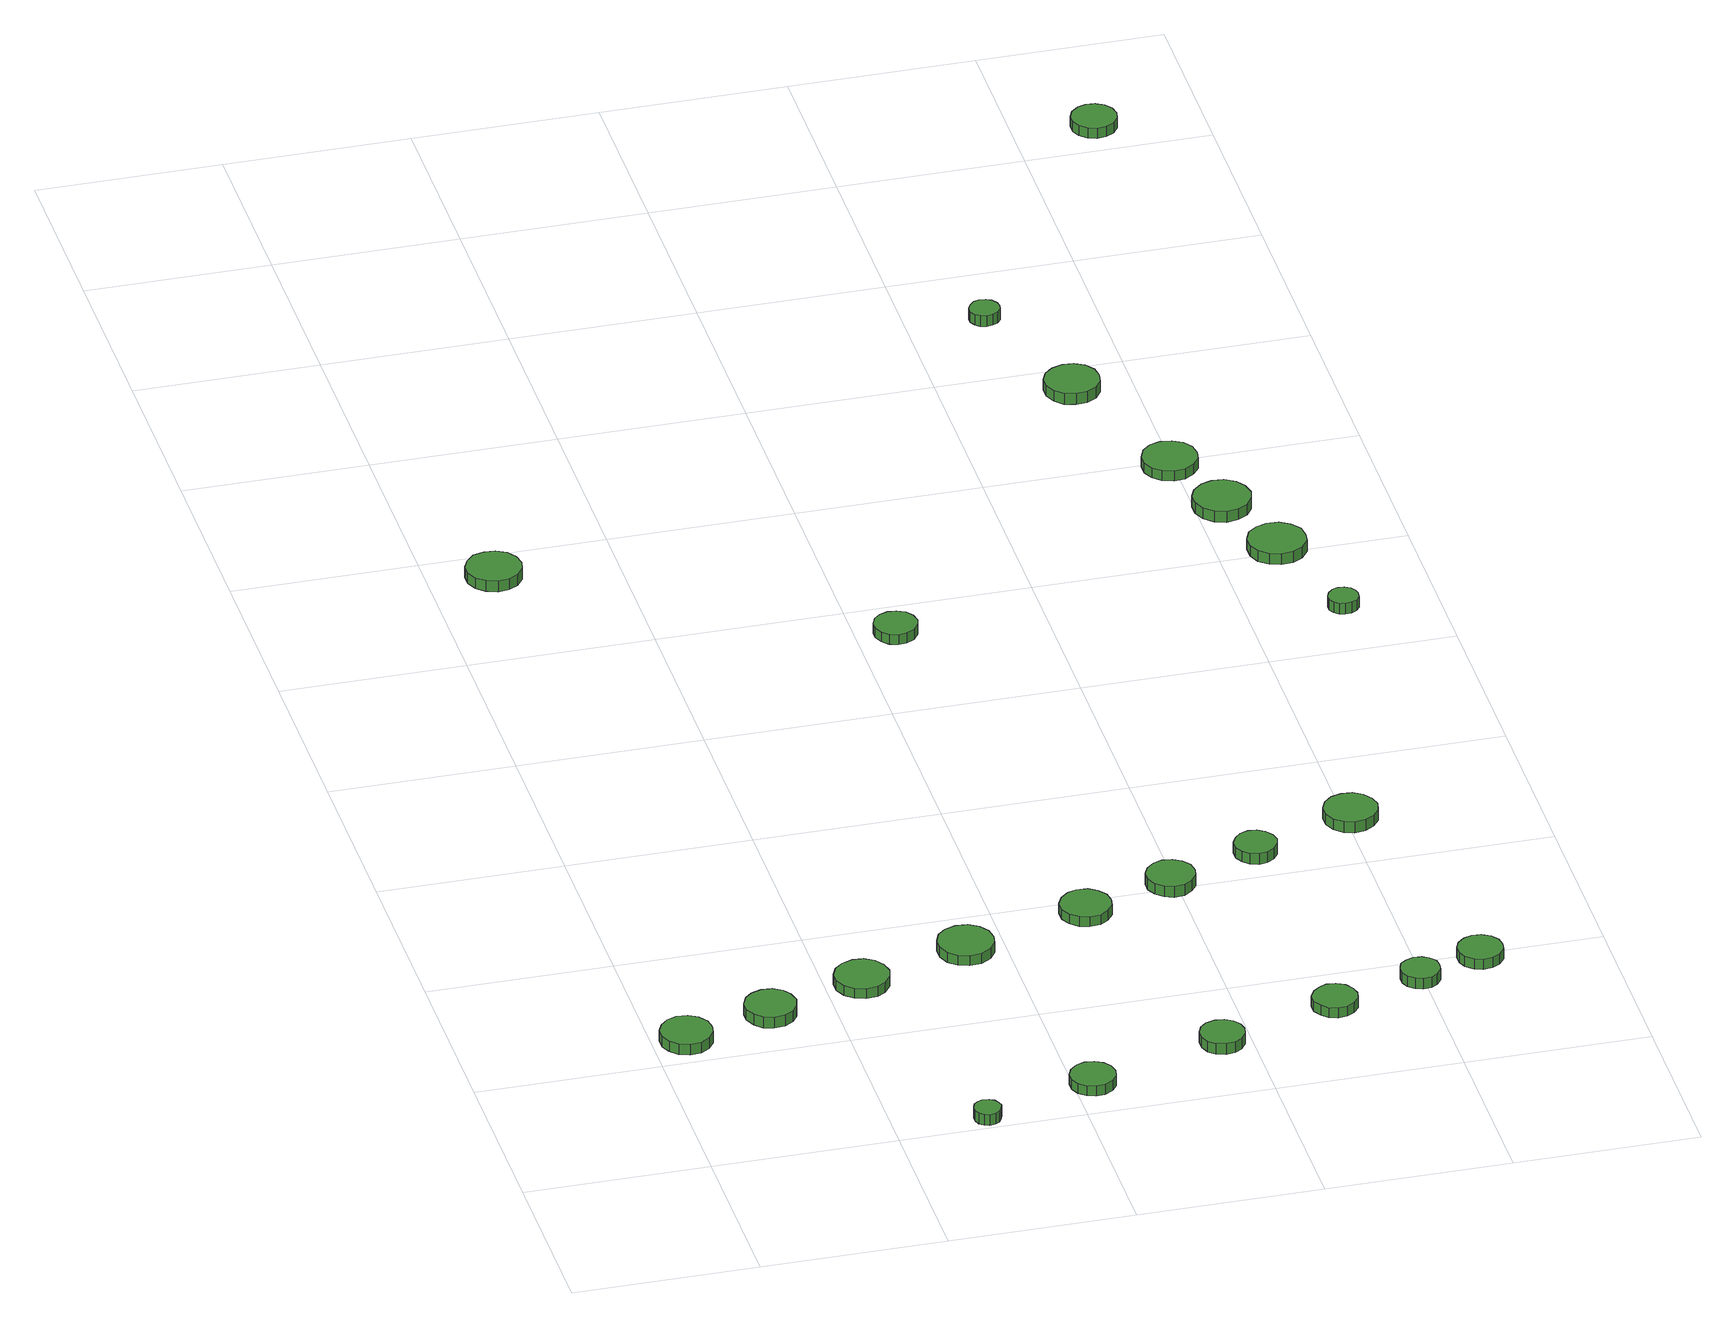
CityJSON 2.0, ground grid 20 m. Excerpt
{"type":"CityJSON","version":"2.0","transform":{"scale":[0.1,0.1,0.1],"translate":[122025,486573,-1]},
"CityObjects":{
"tree1":{"type":"SolitaryVegetationObject","attributes":{"function":"something"},"geometry":[{"type":"MultiSurface","lod":"1","boundaries":[[[0,1,2,3,4,5,6,7,8,9,10,11,12,13,14]],[[15,16,17,18,19,20,21,22,23,24,25,26,27,28,29]],[[0,29,28,1]],[[1,28,27,2]],[[2,27,26,3]],[[3,26,25,4]],[[4,25,24,5]],[[5,24,23,6]],[[6,23,22,7]],[[7,22,21,8]],[[8,21,20,9]],[[9,20,19,10]],[[10,19,18,11]],[[11,18,17,12]],[[12,17,16,13]],[[13,16,15,14]],[[14,15,29,0]]]}]},
"tree2":{"type":"SolitaryVegetationObject","attributes":{"function":"something"},"geometry":[{"type":"MultiSurface","lod":"1","boundaries":[[[30,31,32,33,34,35,36,37,38,39,40,41,42,43,44]],[[45,46,47,48,49,50,51,52,53,54,55,56,57,58,59]],[[30,59,58,31]],[[31,58,57,32]],[[32,57,56,33]],[[33,56,55,34]],[[34,55,54,35]],[[35,54,53,36]],[[36,53,52,37]],[[37,52,51,38]],[[38,51,50,39]],[[39,50,49,40]],[[40,49,48,41]],[[41,48,47,42]],[[42,47,46,43]],[[43,46,45,44]],[[44,45,59,30]]]}]},
"tree3":{"type":"SolitaryVegetationObject","attributes":{"function":"something"},"geometry":[{"type":"MultiSurface","lod":"1","boundaries":[[[60,61,62,63,64,65,66,67,68,69,70,71,72,73,74]],[[75,76,77,78,79,80,81,82,83,84,85,86,87,88,89]],[[60,89,88,61]],[[61,88,87,62]],[[62,87,86,63]],[[63,86,85,64]],[[64,85,84,65]],[[65,84,83,66]],[[66,83,82,67]],[[67,82,81,68]],[[68,81,80,69]],[[69,80,79,70]],[[70,79,78,71]],[[71,78,77,72]],[[72,77,76,73]],[[73,76,75,74]],[[74,75,89,60]]]}]},
"tree4":{"type":"SolitaryVegetationObject","attributes":{"function":"something"},"geometry":[{"type":"MultiSurface","lod":"1","boundaries":[[[90,91,92,93,94,95,96,97,98,99,100,101,102,103,104]],[[105,106,107,108,109,110,111,112,113,114,115,116,117,118,119]],[[90,119,118,91]],[[91,118,117,92]],[[92,117,116,93]],[[93,116,115,94]],[[94,115,114,95]],[[95,114,113,96]],[[96,113,112,97]],[[97,112,111,98]],[[98,111,110,99]],[[99,110,109,100]],[[100,109,108,101]],[[101,108,107,102]],[[102,107,106,103]],[[103,106,105,104]],[[104,105,119,90]]]}]},
"tree5":{"type":"SolitaryVegetationObject","attributes":{"function":"something"},"geometry":[{"type":"MultiSurface","lod":"1","boundaries":[[[120,121,122,123,124,125,126,127,128,129,130,131,132,133,134]],[[135,136,137,138,139,140,141,142,143,144,145,146,147,148,149]],[[120,149,148,121]],[[121,148,147,122]],[[122,147,146,123]],[[123,146,145,124]],[[124,145,144,125]],[[125,144,143,126]],[[126,143,142,127]],[[127,142,141,128]],[[128,141,140,129]],[[129,140,139,130]],[[130,139,138,131]],[[131,138,137,132]],[[132,137,136,133]],[[133,136,135,134]],[[134,135,149,120]]]}]},
"tree6":{"type":"SolitaryVegetationObject","attributes":{"function":"something"},"geometry":[{"type":"MultiSurface","lod":"1","boundaries":[[[150,151,152,153,154,155,156,157,158,159,160,161,162,163,164]],[[165,166,167,168,169,170,171,172,173,174,175,176,177,178,179]],[[150,179,178,151]],[[151,178,177,152]],[[152,177,176,153]],[[153,176,175,154]],[[154,175,174,155]],[[155,174,173,156]],[[156,173,172,157]],[[157,172,171,158]],[[158,171,170,159]],[[159,170,169,160]],[[160,169,168,161]],[[161,168,167,162]],[[162,167,166,163]],[[163,166,165,164]],[[164,165,179,150]]]}]},
"tree7":{"type":"SolitaryVegetationObject","attributes":{"function":"something"},"geometry":[{"type":"MultiSurface","lod":"1","boundaries":[[[180,181,182,183,184,185,186,187,188,189,190,191,192,193,194]],[[195,196,197,198,199,200,201,202,203,204,205,206,207,208,209]],[[180,209,208,181]],[[181,208,207,182]],[[182,207,206,183]],[[183,206,205,184]],[[184,205,204,185]],[[185,204,203,186]],[[186,203,202,187]],[[187,202,201,188]],[[188,201,200,189]],[[189,200,199,190]],[[190,199,198,191]],[[191,198,197,192]],[[192,197,196,193]],[[193,196,195,194]],[[194,195,209,180]]]}]},
"tree8":{"type":"SolitaryVegetationObject","attributes":{"function":"something"},"geometry":[{"type":"MultiSurface","lod":"1","boundaries":[[[210,211,212,213,214,215,216,217,218,219,220,221,222,223,224]],[[225,226,227,228,229,230,231,232,233,234,235,236,237,238,239]],[[210,239,238,211]],[[211,238,237,212]],[[212,237,236,213]],[[213,236,235,214]],[[214,235,234,215]],[[215,234,233,216]],[[216,233,232,217]],[[217,232,231,218]],[[218,231,230,219]],[[219,230,229,220]],[[220,229,228,221]],[[221,228,227,222]],[[222,227,226,223]],[[223,226,225,224]],[[224,225,239,210]]]}]},
"tree9":{"type":"SolitaryVegetationObject","attributes":{"function":"something"},"geometry":[{"type":"MultiSurface","lod":"1","boundaries":[[[240,241,242,243,244,245,246,247,248,249,250,251,252,253,254]],[[255,256,257,258,259,260,261,262,263,264,265,266,267,268,269]],[[240,269,268,241]],[[241,268,267,242]],[[242,267,266,243]],[[243,266,265,244]],[[244,265,264,245]],[[245,264,263,246]],[[246,263,262,247]],[[247,262,261,248]],[[248,261,260,249]],[[249,260,259,250]],[[250,259,258,251]],[[251,258,257,252]],[[252,257,256,253]],[[253,256,255,254]],[[254,255,269,240]]]}]},
"tree10":{"type":"SolitaryVegetationObject","attributes":{"function":"something"},"geometry":[{"type":"MultiSurface","lod":"1","boundaries":[[[270,271,272,273,274,275,276,277,278,279,280,281,282,283,284]],[[285,286,287,288,289,290,291,292,293,294,295,296,297,298,299]],[[270,299,298,271]],[[271,298,297,272]],[[272,297,296,273]],[[273,296,295,274]],[[274,295,294,275]],[[275,294,293,276]],[[276,293,292,277]],[[277,292,291,278]],[[278,291,290,279]],[[279,290,289,280]],[[280,289,288,281]],[[281,288,287,282]],[[282,287,286,283]],[[283,286,285,284]],[[284,285,299,270]]]}]},
"tree11":{"type":"SolitaryVegetationObject","attributes":{"function":"something"},"geometry":[{"type":"MultiSurface","lod":"1","boundaries":[[[300,301,302,303,304,305,306,307,308,309,310,311,312,313,314]],[[315,316,317,318,319,320,321,322,323,324,325,326,327,328,329]],[[300,329,328,301]],[[301,328,327,302]],[[302,327,326,303]],[[303,326,325,304]],[[304,325,324,305]],[[305,324,323,306]],[[306,323,322,307]],[[307,322,321,308]],[[308,321,320,309]],[[309,320,319,310]],[[310,319,318,311]],[[311,318,317,312]],[[312,317,316,313]],[[313,316,315,314]],[[314,315,329,300]]]}]},
"tree12":{"type":"SolitaryVegetationObject","attributes":{"function":"something"},"geometry":[{"type":"MultiSurface","lod":"1","boundaries":[[[330,331,332,333,334,335,336,337,338,339,340,341,342,343,344]],[[345,346,347,348,349,350,351,352,353,354,355,356,357,358,359]],[[330,359,358,331]],[[331,358,357,332]],[[332,357,356,333]],[[333,356,355,334]],[[334,355,354,335]],[[335,354,353,336]],[[336,353,352,337]],[[337,352,351,338]],[[338,351,350,339]],[[339,350,349,340]],[[340,349,348,341]],[[341,348,347,342]],[[342,347,346,343]],[[343,346,345,344]],[[344,345,359,330]]]}]},
"tree13":{"type":"SolitaryVegetationObject","attributes":{"function":"something"},"geometry":[{"type":"MultiSurface","lod":"1","boundaries":[[[360,361,362,363,364,365,366,367,368,369,370,371,372,373,374]],[[375,376,377,378,379,380,381,382,383,384,385,386,387,388,389]],[[360,389,388,361]],[[361,388,387,362]],[[362,387,386,363]],[[363,386,385,364]],[[364,385,384,365]],[[365,384,383,366]],[[366,383,382,367]],[[367,382,381,368]],[[368,381,380,369]],[[369,380,379,370]],[[370,379,378,371]],[[371,378,377,372]],[[372,377,376,373]],[[373,376,375,374]],[[374,375,389,360]]]}]},
"tree14":{"type":"SolitaryVegetationObject","attributes":{"function":"something"},"geometry":[{"type":"MultiSurface","lod":"1","boundaries":[[[390,391,392,393,394,395,396,397,398,399,400,401,402,403,404]],[[405,406,407,408,409,410,411,412,413,414,415,416,417,418,419]],[[390,419,418,391]],[[391,418,417,392]],[[392,417,416,393]],[[393,416,415,394]],[[394,415,414,395]],[[395,414,413,396]],[[396,413,412,397]],[[397,412,411,398]],[[398,411,410,399]],[[399,410,409,400]],[[400,409,408,401]],[[401,408,407,402]],[[402,407,406,403]],[[403,406,405,404]],[[404,405,419,390]]]}]},
"tree15":{"type":"SolitaryVegetationObject","attributes":{"function":"something"},"geometry":[{"type":"MultiSurface","lod":"1","boundaries":[[[420,421,422,423,424,425,426,427,428,429,430,431,432,433,434]],[[435,436,437,438,439,440,441,442,443,444,445,446,447,448,449]],[[420,449,448,421]],[[421,448,447,422]],[[422,447,446,423]],[[423,446,445,424]],[[424,445,444,425]],[[425,444,443,426]],[[426,443,442,427]],[[427,442,441,428]],[[428,441,440,429]],[[429,440,439,430]],[[430,439,438,431]],[[431,438,437,432]],[[432,437,436,433]],[[433,436,435,434]],[[434,435,449,420]]]}]},
"tree16":{"type":"SolitaryVegetationObject","attributes":{"function":"something"},"geometry":[{"type":"MultiSurface","lod":"1","boundaries":[[[450,451,452,453,454,455,456,457,458,459,460,461,462,463,464]],[[465,466,467,468,469,470,471,472,473,474,475,476,477,478,479]],[[450,479,478,451]],[[451,478,477,452]],[[452,477,476,453]],[[453,476,475,454]],[[454,475,474,455]],[[455,474,473,456]],[[456,473,472,457]],[[457,472,471,458]],[[458,471,470,459]],[[459,470,469,460]],[[460,469,468,461]],[[461,468,467,462]],[[462,467,466,463]],[[463,466,465,464]],[[464,465,479,450]]]}]},
"tree17":{"type":"SolitaryVegetationObject","attributes":{"function":"something"},"geometry":[{"type":"MultiSurface","lod":"1","boundaries":[[[480,481,482,483,484,485,486,487,488,489,490,491,492,493,494]],[[495,496,497,498,499,500,501,502,503,504,505,506,507,508,509]],[[480,509,508,481]],[[481,508,507,482]],[[482,507,506,483]],[[483,506,505,484]],[[484,505,504,485]],[[485,504,503,486]],[[486,503,502,487]],[[487,502,501,488]],[[488,501,500,489]],[[489,500,499,490]],[[490,499,498,491]],[[491,498,497,492]],[[492,497,496,493]],[[493,496,495,494]],[[494,495,509,480]]]}]},
"tree18":{"type":"SolitaryVegetationObject","attributes":{"function":"something"},"geometry":[{"type":"MultiSurface","lod":"1","boundaries":[[[510,511,512,513,514,515,516,517,518,519,520,521,522,523,524]],[[525,526,527,528,529,530,531,532,533,534,535,536,537,538,539]],[[510,539,538,511]],[[511,538,537,512]],[[512,537,536,513]],[[513,536,535,514]],[[514,535,534,515]],[[515,534,533,516]],[[516,533,532,517]],[[517,532,531,518]],[[518,531,530,519]],[[519,530,529,520]],[[520,529,528,521]],[[521,528,527,522]],[[522,527,526,523]],[[523,526,525,524]],[[524,525,539,510]]]}]},
"tree19":{"type":"SolitaryVegetationObject","attributes":{"function":"something"},"geometry":[{"type":"MultiSurface","lod":"1","boundaries":[[[540,541,542,543,544,545,546,547,548,549,550,551,552,553,554]],[[555,556,557,558,559,560,561,562,563,564,565,566,567,568,569]],[[540,569,568,541]],[[541,568,567,542]],[[542,567,566,543]],[[543,566,565,544]],[[544,565,564,545]],[[545,564,563,546]],[[546,563,562,547]],[[547,562,561,548]],[[548,561,560,549]],[[549,560,559,550]],[[550,559,558,551]],[[551,558,557,552]],[[552,557,556,553]],[[553,556,555,554]],[[554,555,569,540]]]}]},
"tree20":{"type":"SolitaryVegetationObject","attributes":{"function":"something"},"geometry":[{"type":"MultiSurface","lod":"1","boundaries":[[[570,571,572,573,574,575,576,577,578,579,580,581,582,583,584]],[[585,586,587,588,589,590,591,592,593,594,595,596,597,598,599]],[[570,599,598,571]],[[571,598,597,572]],[[572,597,596,573]],[[573,596,595,574]],[[574,595,594,575]],[[575,594,593,576]],[[576,593,592,577]],[[577,592,591,578]],[[578,591,590,579]],[[579,590,589,580]],[[580,589,588,581]],[[581,588,587,582]],[[582,587,586,583]],[[583,586,585,584]],[[584,585,599,570]]]}]},
"tree21":{"type":"SolitaryVegetationObject","attributes":{"function":"something"},"geometry":[{"type":"MultiSurface","lod":"1","boundaries":[[[600,601,602,603,604,605,606,607,608,609,610,611,612,613,614]],[[615,616,617,618,619,620,621,622,623,624,625,626,627,628,629]],[[600,629,628,601]],[[601,628,627,602]],[[602,627,626,603]],[[603,626,625,604]],[[604,625,624,605]],[[605,624,623,606]],[[606,623,622,607]],[[607,622,621,608]],[[608,621,620,609]],[[609,620,619,610]],[[610,619,618,611]],[[611,618,617,612]],[[612,617,616,613]],[[613,616,615,614]],[[614,615,629,600]]]}]},
"tree22":{"type":"SolitaryVegetationObject","attributes":{"function":"something"},"geometry":[{"type":"MultiSurface","lod":"1","boundaries":[[[630,631,632,633,634,635,636,637,638,639,640,641,642,643,644]],[[645,646,647,648,649,650,651,652,653,654,655,656,657,658,659]],[[630,659,658,631]],[[631,658,657,632]],[[632,657,656,633]],[[633,656,655,634]],[[634,655,654,635]],[[635,654,653,636]],[[636,653,652,637]],[[637,652,651,638]],[[638,651,650,639]],[[639,650,649,640]],[[640,649,648,641]],[[641,648,647,642]],[[642,647,646,643]],[[643,646,645,644]],[[644,645,659,630]]]}]},
"tree23":{"type":"SolitaryVegetationObject","attributes":{"function":"something"},"geometry":[{"type":"MultiSurface","lod":"1","boundaries":[[[660,661,662,663,664,665,666,667,668,669,670,671,672,673,674]],[[675,676,677,678,679,680,681,682,683,684,685,686,687,688,689]],[[660,689,688,661]],[[661,688,687,662]],[[662,687,686,663]],[[663,686,685,664]],[[664,685,684,665]],[[665,684,683,666]],[[666,683,682,667]],[[667,682,681,668]],[[668,681,680,669]],[[669,680,679,670]],[[670,679,678,671]],[[671,678,677,672]],[[672,677,676,673]],[[673,676,675,674]],[[674,675,689,660]]]}]}
},
"vertices":[
[64,242,18],[62,253,18],[55,263,18],[45,269,18],[33,270,18],[22,266,18],[14,258,18],[9,248,18],[9,236,18],[14,226,18],[22,218,18],[33,214,18],[45,215,18],[55,221,18],[62,231,18],[62,231,5],[55,221,5],[45,215,5],[33,214,5],[22,218,5],[14,226,5],[9,236,5],[9,248,5],[14,258,5],[22,266,5],[33,270,5],[45,269,5],[55,263,5],[62,253,5],[64,242,5],
[161,270,18],[158,282,18],[152,291,18],[142,297,18],[130,298,18],[119,294,18],[111,287,18],[106,276,18],[106,265,18],[111,254,18],[119,246,18],[130,243,18],[142,244,18],[152,250,18],[158,259,18],[158,259,5],[152,250,5],[142,244,5],[130,243,5],[119,246,5],[111,254,5],[106,265,5],[106,276,5],[111,287,5],[119,294,5],[130,298,5],[142,297,5],[152,291,5],[158,282,5],[161,270,5],
[314,20,18],[312,26,18],[309,31,18],[304,34,18],[297,35,18],[292,33,18],[287,29,18],[285,23,18],[285,17,18],[287,11,18],[292,7,18],[297,5,18],[304,6,18],[309,9,18],[312,14,18],[312,14,5],[309,9,5],[304,6,5],[297,5,5],[292,7,5],[287,11,5],[285,17,5],[285,23,5],[287,29,5],[292,33,5],[297,35,5],[304,34,5],[309,31,5],[312,26,5],[314,20,5],
[268,303,17],[265,315,17],[258,325,17],[248,331,17],[236,332,17],[224,328,17],[215,320,17],[210,309,17],[210,297,17],[215,286,17],[224,278,17],[236,274,17],[248,275,17],[258,281,17],[265,291,17],[265,291,5],[258,281,5],[248,275,5],[236,274,5],[224,278,5],[215,286,5],[210,297,5],[210,309,5],[215,320,5],[224,328,5],[236,332,5],[248,331,5],[258,325,5],[265,315,5],[268,303,5],
[98,1153,22],[95,1165,22],[88,1175,22],[77,1181,22],[65,1182,22],[53,1179,22],[44,1170,22],[39,1159,22],[39,1147,22],[44,1136,22],[53,1128,22],[65,1124,22],[77,1125,22],[88,1131,22],[95,1141,22],[95,1141,9],[88,1131,9],[77,1125,9],[65,1124,9],[53,1128,9],[44,1136,9],[39,1147,9],[39,1159,9],[44,1170,9],[53,1179,9],[65,1182,9],[77,1181,9],[88,1175,9],[95,1165,9],[98,1153,9],
[444,55,18],[442,65,18],[436,73,18],[427,78,18],[417,79,18],[408,76,18],[400,69,18],[396,60,18],[396,50,18],[400,41,18],[408,34,18],[417,31,18],[427,32,18],[436,37,18],[442,45,18],[442,45,6],[436,37,6],[427,32,6],[417,31,6],[408,34,6],[400,41,6],[396,50,6],[396,60,6],[400,69,6],[408,76,6],[417,79,6],[427,78,6],[436,73,6],[442,65,6],[444,55,6],
[388,339,17],[386,351,17],[379,361,17],[368,368,17],[355,369,17],[343,365,17],[334,357,17],[329,345,17],[329,333,17],[334,321,17],[343,313,17],[355,309,17],[368,310,17],[379,317,17],[386,327,17],[386,327,5],[379,317,5],[368,310,5],[355,309,5],[343,313,5],[334,321,5],[329,333,5],[329,345,5],[334,357,5],[343,365,5],[355,369,5],[368,368,5],[379,361,5],[386,351,5],[388,339,5],
[593,101,18],[591,110,18],[585,118,18],[577,123,18],[567,124,18],[557,121,18],[550,115,18],[546,106,18],[546,96,18],[550,86,18],[557,80,18],[567,77,18],[577,78,18],[585,83,18],[591,91,18],[591,91,5],[585,83,5],[577,78,5],[567,77,5],[557,80,5],[550,86,5],[546,96,5],[546,106,5],[550,115,5],[557,121,5],[567,124,5],[577,123,5],[585,118,5],[591,110,5],[593,101,5],
[523,378,17],[521,389,17],[514,398,17],[505,404,17],[493,405,17],[483,402,17],[474,394,17],[469,384,17],[469,372,17],[474,362,17],[483,354,17],[493,351,17],[505,352,17],[514,358,17],[521,367,17],[521,367,5],[514,358,5],[505,352,5],[493,351,5],[483,354,5],[474,362,5],[469,372,5],[469,384,5],[474,394,5],[483,402,5],[493,405,5],[505,404,5],[514,398,5],[521,389,5],[523,378,5],
[620,407,20],[618,418,20],[611,427,20],[602,432,20],[591,434,20],[581,430,20],[573,423,20],[568,413,20],[568,402,20],[573,392,20],[581,385,20],[591,381,20],[602,382,20],[611,388,20],[618,397,20],[618,397,7],[611,388,7],[602,382,7],[591,381,7],[581,385,7],[573,392,7],[568,402,7],[568,413,7],[573,423,7],[581,430,7],[591,434,7],[602,432,7],[611,427,7],[618,418,7],[620,407,7],
[463,940,24],[461,950,24],[455,958,24],[446,962,24],[437,963,24],[428,960,24],[421,954,24],[417,945,24],[417,936,24],[421,927,24],[428,920,24],[437,917,24],[446,918,24],[455,923,24],[461,931,24],[461,931,12],[455,923,12],[446,918,12],[437,917,12],[428,920,12],[421,927,12],[417,936,12],[417,945,12],[421,954,12],[428,960,12],[437,963,12],[446,962,12],[455,958,12],[461,950,12],[463,940,12],
[723,140,17],[721,149,17],[715,158,17],[706,163,17],[696,164,17],[687,160,17],[680,154,17],[675,145,17],[675,135,17],[680,126,17],[687,119,17],[696,116,17],[706,117,17],[715,122,17],[721,130,17],[721,130,5],[715,122,5],[706,117,5],[696,116,5],[687,119,5],[680,126,5],[675,135,5],[675,145,5],[680,154,5],[687,160,5],[696,164,5],[706,163,5],[715,158,5],[721,149,5],[723,140,5],
[715,439,23],[713,448,23],[707,456,23],[699,461,23],[690,462,23],[681,459,23],[674,452,23],[670,444,23],[670,434,23],[674,426,23],[681,419,23],[690,416,23],[699,417,23],[707,422,23],[713,430,23],[713,430,10],[707,422,10],[699,417,10],[690,416,10],[681,419,10],[674,426,10],[670,434,10],[670,444,10],[674,452,10],[681,459,10],[690,462,10],[699,461,10],[707,456,10],[713,448,10],[715,439,10],
[818,169,18],[817,178,18],[811,185,18],[804,189,18],[795,190,18],[787,187,18],[780,182,18],[777,174,18],[777,165,18],[780,157,18],[787,151,18],[795,148,18],[804,149,18],[811,153,18],[817,161,18],[817,161,5],[811,153,5],[804,149,5],[795,148,5],[787,151,5],[780,157,5],[777,165,5],[777,174,5],[780,182,5],[787,187,5],[795,190,5],[804,189,5],[811,185,5],[817,178,5],[818,169,5],
[891,192,18],[889,202,18],[883,210,18],[874,215,18],[864,216,18],[855,213,18],[847,206,18],[843,197,18],[843,187,18],[847,178,18],[855,171,18],[864,168,18],[874,169,18],[883,174,18],[889,182,18],[889,182,6],[883,174,6],[874,169,6],[864,168,6],[855,171,6],[847,178,6],[843,187,6],[843,197,6],[847,206,6],[855,213,6],[864,216,6],[874,215,6],[883,210,6],[889,202,6],[891,192,6],
[831,473,27],[828,484,27],[821,494,27],[811,500,27],[799,501,27],[788,498,27],[779,490,27],[774,479,27],[774,467,27],[779,456,27],[788,448,27],[799,444,27],[811,446,27],[821,452,27],[828,461,27],[828,461,14],[821,452,14],[811,446,14],[799,444,14],[788,448,14],[779,456,14],[774,467,14],[774,479,14],[779,490,14],[788,498,14],[799,501,14],[811,500,14],[821,494,14],[828,484,14],[831,473,14],
[696,1502,27],[695,1508,27],[691,1514,27],[685,1517,27],[678,1518,27],[672,1516,27],[667,1511,27],[664,1505,27],[664,1498,27],[667,1492,27],[672,1488,27],[678,1486,27],[685,1487,27],[691,1490,27],[695,1495,27],[695,1495,14],[691,1490,14],[685,1487,14],[678,1486,14],[672,1488,14],[667,1492,14],[664,1498,14],[664,1505,14],[667,1511,14],[672,1516,14],[678,1518,14],[685,1517,14],[691,1514,14],[695,1508,14],[696,1502,14],
[762,1348,26],[760,1360,26],[753,1370,26],[742,1376,26],[730,1377,26],[718,1373,26],[709,1365,26],[704,1354,26],[704,1342,26],[709,1331,26],[718,1322,26],[730,1319,26],[742,1320,26],[753,1326,26],[760,1336,26],[760,1336,13],[753,1326,13],[742,1320,13],[730,1319,13],[718,1322,13],[709,1331,13],[704,1342,13],[704,1354,13],[709,1365,13],[718,1373,13],[730,1377,13],[742,1376,13],[753,1370,13],[760,1360,13],[762,1348,13],
[822,1178,26],[820,1190,26],[813,1200,26],[802,1206,26],[790,1208,26],[778,1204,26],[769,1196,26],[764,1184,26],[764,1172,26],[769,1161,26],[778,1153,26],[790,1149,26],[802,1150,26],[813,1157,26],[820,1166,26],[820,1166,14],[813,1157,14],[802,1150,14],[790,1149,14],[778,1153,14],[769,1161,14],[764,1172,14],[764,1184,14],[769,1196,14],[778,1204,14],[790,1208,14],[802,1206,14],[813,1200,14],[820,1190,14],[822,1178,14],
[856,1089,27],[853,1102,27],[846,1112,27],[835,1119,27],[822,1120,27],[810,1116,27],[800,1107,27],[795,1096,27],[795,1083,27],[800,1071,27],[810,1062,27],[822,1058,27],[835,1060,27],[846,1066,27],[853,1077,27],[853,1077,14],[846,1066,14],[835,1060,14],[822,1058,14],[810,1062,14],[800,1071,14],[795,1083,14],[795,1096,14],[800,1107,14],[810,1116,14],[822,1120,14],[835,1119,14],[846,1112,14],[853,1102,14],[856,1089,14],
[890,995,27],[888,1008,27],[880,1018,27],[869,1025,27],[856,1026,27],[844,1022,27],[834,1014,27],[829,1002,27],[829,989,27],[834,977,27],[844,969,27],[856,965,27],[869,966,27],[880,972,27],[888,983,27],[888,983,14],[880,972,14],[869,966,14],[856,965,14],[844,969,14],[834,977,14],[829,989,14],[829,1002,14],[834,1014,14],[844,1022,14],[856,1026,14],[869,1025,14],[880,1018,14],[888,1008,14],[890,995,14],
[914,873,26],[913,879,26],[909,885,26],[903,888,26],[896,889,26],[890,887,26],[885,882,26],[882,876,26],[882,869,26],[885,863,26],[890,859,26],[896,857,26],[903,858,26],[909,861,26],[913,866,26],[913,866,13],[909,861,13],[903,858,13],[896,857,13],[890,859,13],[885,863,13],[882,869,13],[882,876,13],[885,882,13],[890,887,13],[896,889,13],[903,888,13],[909,885,13],[913,879,13],[914,873,13],
[906,1832,27],[904,1842,27],[898,1850,27],[889,1855,27],[879,1856,27],[870,1853,27],[862,1846,27],[858,1837,27],[858,1827,27],[862,1818,27],[870,1811,27],[879,1808,27],[889,1809,27],[898,1814,27],[904,1822,27],[904,1822,15],[898,1814,15],[889,1809,15],[879,1808,15],[870,1811,15],[862,1818,15],[858,1827,15],[858,1837,15],[862,1846,15],[870,1853,15],[879,1856,15],[889,1855,15],[898,1850,15],[904,1842,15],[906,1832,15]
]}
